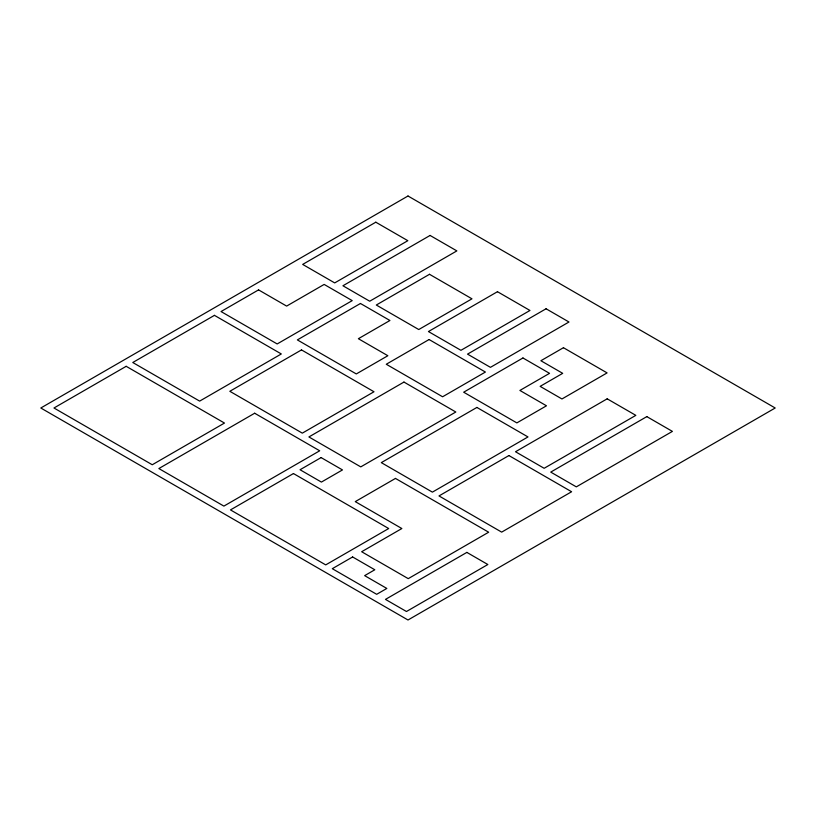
<?xml version="1.0" encoding="UTF-8"?>
<svg xmlns="http://www.w3.org/2000/svg" width="816" height="816" viewBox="0 0 816 816"><rect width="100%" height="100%" fill="white"/><g stroke="black" fill="none" stroke-linecap="round" stroke-linejoin="round"><path stroke-width="1.22" d="M408 196.003L40.8 408L408 619.997L775.2 408L408 196.003M126.184 366.313L53.968 408L152.266 464.753L224.482 423.055L126.184 366.313M214.445 315.353L132.773 362.508L199.645 401.115L281.316 353.96L214.445 315.353M258.56 289.884L221.034 311.549L277.175 343.954L352.216 300.625L324.156 284.427L286.63 306.092L258.56 289.884M375.799 222.197L302.675 264.415L334.703 282.907L407.837 240.689L375.799 222.197M430.083 235.447L342.934 285.763L369.709 301.216L456.858 250.9L430.083 235.447M360.458 303.481L297.361 339.905L356.306 373.942L387.855 355.725L358.377 338.711L389.926 320.494L360.458 303.481M429.512 274.298L376.298 305.021L418.761 329.542L471.974 298.819L429.512 274.298M301.502 349.911L229.826 391.292L302.318 433.143L374.003 391.762L301.502 349.911M254.663 413.233L158.855 468.547L223.89 506.104L319.699 450.789L254.663 413.233M497.464 291.7L428.441 331.551L460.938 350.319L529.972 310.468L497.464 291.7M429.083 339.527L386.274 364.252L442.598 396.77L485.408 372.045L429.083 339.527M403.961 382.072L308.907 436.948L360.764 466.885L455.818 412.009L403.961 382.072M546.067 308.774L467.527 354.124L490.436 367.343L568.976 322.004L546.067 308.774M293.454 473.545L230.479 509.908L325.717 564.886L388.691 528.533L293.454 473.545M321.106 457.582L300.043 469.741L321.412 482.083L342.475 469.924L321.106 457.582M522.944 357.979L463.672 392.2L516.854 422.902L546.485 405.797L519.894 390.446L549.535 373.34L522.944 357.979M563.448 347.708L540.886 360.733L562.703 373.34L540.141 386.366L561.959 398.963L607.094 372.902L563.448 347.708M476.891 407.439L381.307 462.631L432.398 492.13L527.993 436.937L476.891 407.439M395.474 478.421L355.266 501.626L401.86 528.533L361.651 551.738L408.245 578.646L488.662 532.216L395.474 478.421M508.919 455.552L438.988 495.934L501.667 532.124L571.608 491.742L508.919 455.552M607.186 398.82L515.508 451.748L544.15 468.292L635.837 415.364L607.186 398.82M352.614 556.961L332.296 568.691L376.686 594.313L386.835 588.448L364.65 575.637L374.809 569.772L352.614 556.961M646.823 416.619L550.739 472.097L576.32 486.866L672.404 431.389L646.823 416.619M466.864 552.401L385.478 599.393L406.46 611.51L487.846 564.519L466.864 552.401"/></g></svg>
